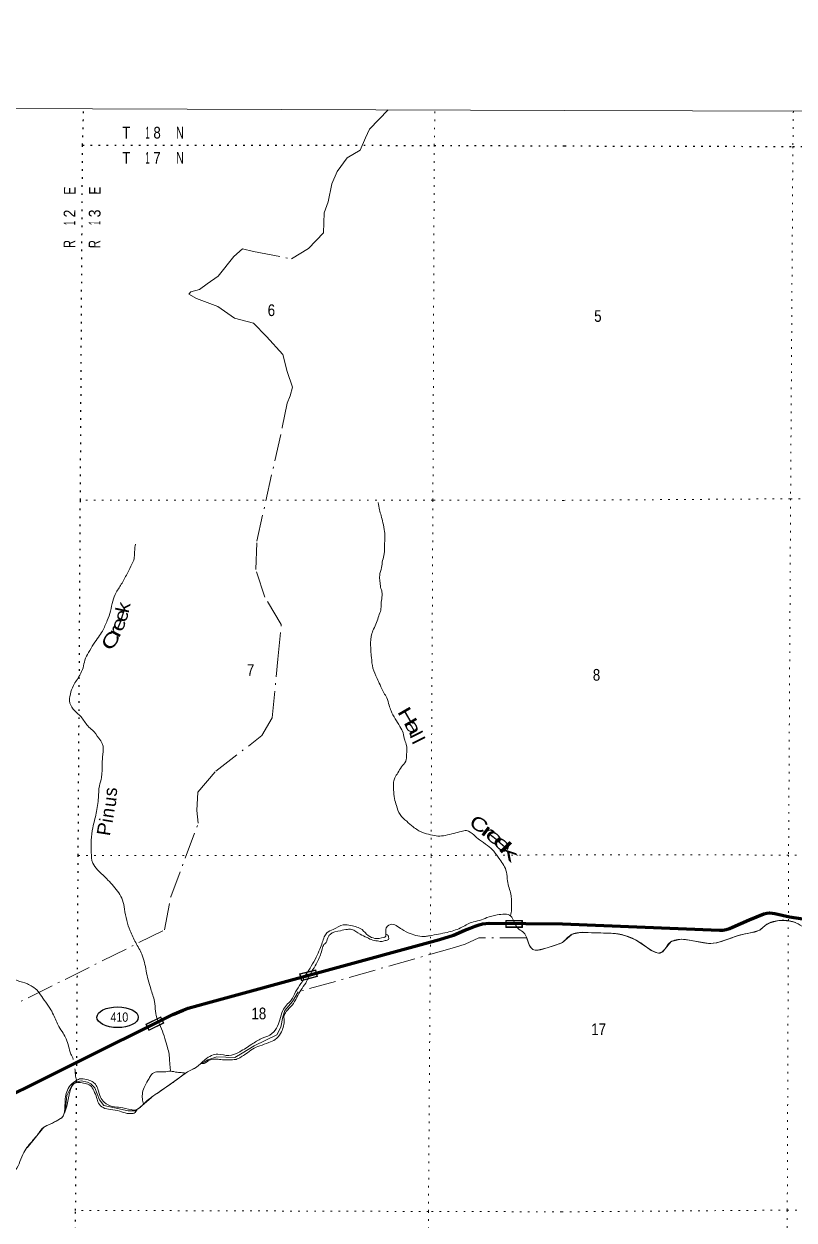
# Model space of a CAD drawing. Header units: feet. Extents: x -252658 to 9, y -366365 to -181930.
# Drawn here: x -70742 to -59236, y -199796 to -181930 of the extents above; entities that cross this region are included whole.
import ezdxf
from ezdxf.enums import TextEntityAlignment as Align

# ---------------------------------------------------------------- set-up
doc = ezdxf.new("R2010")
doc.units = ezdxf.units.FT
doc.header["$LTSCALE"] = 80
doc.linetypes.add('DOT_DASHED', pattern=[7.7, 5, -1.2, 0.3, -1.2])
doc.linetypes.add('DOTTED', pattern=[1.5, 0.3, -1.2])
for name, color, linetype, lineweight in [('17', 7, 'Continuous', 25), ('23', 7, 'Continuous', 70), ('39', 7, 'Continuous', 13), ('4', 7, 'Continuous', 13), ('44', 7, 'DOT_DASHED', 13), ('59', 7, 'Continuous', 13), ('6', 7, 'DOTTED', 25), ('7', 7, 'DOTTED', 13)]:
    doc.layers.add(name, color=color, linetype=linetype, lineweight=lineweight)
doc.layers.add('41', color=7, linetype='Continuous')

msp = doc.modelspace()

# ---------------------------------------------------------------- linework, layer by layer
at = {"layer": '17'}
msp.add_ellipse((-69342.1, -196766.46), major_axis=(309.24, -1), ratio=0.500121, dxfattribs=at)
at = {"layer": '23'}
for points in [[(-62695.53, -195373.43), (-60349.01, -195465.57), (-60299.88, -195463.9), (-60251.34, -195456.37), (-60200.06, -195442.01), (-60153.99, -195422.49), (-59906.35, -195311.36), (-59688.98, -195224.17), (-59641.46, -195210.08), (-59603.17, -195207.35), (-59524.29, -195217.11), (-59305.72, -195264.66), (-58770.11, -195346.26)], [(-77557.68, -201224.17), (-68515.51, -196726.74), (-68361.74, -196658.81), (-68285.62, -196632.34), (-68001.63, -196552.54), (-64531.67, -195605.56), (-64322.63, -195538.26), (-64156.45, -195468.05), (-64076.07, -195434.84), (-64002.27, -195404.31), (-63942.26, -195384.91), (-63888.71, -195371.97), (-63792.17, -195363.08), (-62695.53, -195373.43)]]:
    msp.add_lwpolyline(points, dxfattribs=at)
at = {"layer": '39'}
for points in [[(-65447.46, -189080.12), (-65430.32, -189186.9), (-65404.97, -189273.63), (-65379.79, -189380.49), (-65352.83, -189513.51), (-65349.55, -189598.04), (-65354.59, -189714.69), (-65357.72, -189843.44), (-65382.71, -189943.82), (-65399.71, -190050.31), (-65426.84, -190166.78), (-65423.6, -190255.33), (-65412.32, -190343.96), (-65392.87, -190416.56), (-65393.5, -190488.98), (-65404.46, -190593.51), (-65411.29, -190686.01), (-65440.15, -190770.27), (-65473.17, -190870.58), (-65518.22, -190968.79), (-65549.12, -191057.05), (-65559.78, -191127.38), (-65559.18, -191288.35), (-65550.07, -191395.06), (-65527.32, -191550.18), (-65466.41, -191705.62), (-65421.06, -191802.59), (-65363.83, -191919.77), (-65320.3, -191994.59), (-65285.13, -192107.56), (-65257.71, -192188.28), (-65194.48, -192307.52), (-65125.2, -192424.81), (-65075.82, -192519.8), (-65052.65, -192626.63), (-65025.27, -192711.37), (-65019.84, -192779.82), (-65026.46, -192848.18), (-65037.32, -192940.63), (-65102.36, -193028.61), (-65155.34, -193114.67), (-65200.21, -193192.76), (-65218.82, -193252.96), (-65219.84, -193369.65), (-65204.92, -193500.55), (-65177.71, -193605.41), (-65120.63, -193738.69), (-65023.09, -193840.12), (-64925.39, -193923.45), (-64787.53, -194007.12), (-64665.29, -194040.35), (-64557, -194061.4), (-64446.43, -194050.27), (-64319.63, -194021.17), (-64206.87, -193989.94), (-64130.44, -193978.52), (-64022.53, -194041.82), (-63934.8, -194117.01), (-63817.02, -194200.51), (-63723.34, -194283.8), (-63634.05, -194409.31), (-63572.56, -194498.36), (-63533.25, -194597.29), (-63518.35, -194730.2), (-63493.13, -194833.03), (-63465.86, -194929.84), (-63458.58, -195016.42), (-63455.38, -195109), (-63462.23, -195203.51), (-63472.64, -195245.67), (-63474.29, -195253.02)], [(-69076.53, -189701.02), (-69082.96, -189747.24), (-69089.71, -189829.68), (-69096.49, -189916.14), (-69127.36, -190000.38), (-69190.69, -190122.57), (-69276.44, -190280.78), (-69362.05, -190422.91), (-69415.4, -190551.22), (-69446.83, -190699.84), (-69496.28, -190842.27), (-69569.96, -190998.58), (-69626.99, -191088.63), (-69700.21, -191192.63), (-69775.64, -191318.74), (-69830.89, -191434.97), (-69857.97, -191545.39), (-69907.14, -191655.64), (-70002.93, -191813.77), (-70048.22, -191940.14), (-70053.4, -192072.88), (-69982.12, -192190.19), (-69888.49, -192279.52), (-69787.24, -192415.18), (-69717.48, -192478.15), (-69622.11, -192597.68), (-69570.58, -192676.58), (-69563.99, -192841.62), (-69571.21, -192978.38), (-69583.05, -193183.5), (-69614.3, -193312), (-69629.89, -193486.91), (-69662.06, -193720.03), (-69712.15, -193934.89), (-69735.88, -194121.8), (-69735.49, -194306.91), (-69712.76, -194464.04), (-69641.31, -194563.24), (-69485.99, -194717.48), (-69402.42, -194808.73), (-69267.67, -195019.13), (-69240.7, -195150.14), (-69206.04, -195321.46), (-69155.16, -195474.8), (-69072.35, -195652.57), (-68979.46, -195826.39), (-68915.33, -196072.41), (-68847.39, -196342.59), (-68792.78, -196530.18), (-68775.97, -196675.19), (-68744.98, -196806.23), (-68685.87, -196937.52), (-68636.92, -197082.8), (-68597.93, -197217.93), (-68572.7, -197318.75), (-68565.53, -197417.4), (-68554.5, -197534.19), (-68546.46, -197573.43)], [(-74225.81, -190741.53), (-74206.34, -190812.11), (-74174.91, -190892.86), (-74125.35, -190967.73), (-74083.77, -191036.49), (-74013.82, -191077.33), (-73936, -191136.34), (-73864.06, -191179.21), (-73814.25, -191225.91), (-73752.34, -191266.68), (-73684.4, -191307.5), (-73610.49, -191354.41), (-73552.69, -191405.2), (-73475.06, -191486.34), (-73429.32, -191539.04), (-73389.61, -191591.7), (-73353.77, -191628.22), (-73318.32, -191709), (-73266.72, -191779.86), (-73209.31, -191876.93), (-73141.75, -191960), (-73094.14, -192028.81), (-73042.9, -192141.92), (-73007.33, -192208.62), (-72966.17, -192325.67), (-72921.05, -192448.79), (-72882.02, -192579.9), (-72848.39, -192638.54), (-72794.97, -192731.54), (-72751.73, -192840.56), (-72710.45, -192943.53), (-72659.18, -193052.61), (-72599.87, -193161.77), (-72550.59, -193268.82), (-72479.63, -193422.34), (-72430.49, -193545.49), (-72389.19, -193646.45), (-72361.61, -193709.05), (-72342.34, -193801.77), (-72313.32, -193928.78), (-72300.38, -194057.65), (-72288.98, -194132.2), (-72279.65, -194212.76), (-72258.38, -194307.5), (-72265.57, -194440.23), (-72252.42, -194544.97), (-72231.01, -194623.62), (-72189.63, -194714.51), (-72142.22, -194805.46), (-72064.69, -194898.67), (-71979.19, -194997.99), (-71883.55, -195087.34), (-71786.02, -195188.77), (-71712.49, -195279.94), (-71672.85, -195340.64), (-71627.24, -195407.42), (-71565.87, -195510.56), (-71474.25, -195599.87), (-71350.67, -195709.57), (-71269.06, -195794.77), (-71177.48, -195888.11), (-71121.82, -195954.98), (-71073.94, -195991.6), (-71014.37, -196070.58), (-70970.6, -196119.24), (-70922.86, -196171.96), (-70840.91, -196218.94), (-70690.68, -196266.5), (-70616.71, -196307.37), (-70528.97, -196380.55), (-70513.1, -196402.82), (-70437.71, -196510.1), (-70352.38, -196629.53), (-70301.02, -196728.56), (-70218.21, -196906.32), (-70156.81, -197005.44), (-70111.35, -197090.33), (-70074.14, -197199.29), (-70041.02, -197316.27), (-70005.53, -197393.03), (-70004.3, -197396.68)], [(-62696.33, -195651.16), (-62691.39, -195647.52), (-62682.08, -195637.36), (-62659.43, -195615.08), (-62635.02, -195591.14), (-62568.85, -195536.76), (-62482.56, -195504.46), (-62311.89, -195502.19), (-62121.13, -195507.94), (-61966.51, -195511.73), (-61767.68, -195543.6), (-61614.99, -195603.69), (-61496.41, -195677.91), (-61397.91, -195752.16), (-61325.56, -195790.25), (-61237.19, -195808.21), (-61164.99, -195751.81), (-61098.88, -195655.2), (-61024.65, -195616.89), (-60918.25, -195602.65), (-60799.76, -195614.54), (-60588.87, -195654.44), (-60442.28, -195662.26), (-60281.72, -195621.81), (-60042.9, -195539.01), (-59894.37, -195506.62), (-59765.92, -195472.25), (-59641.57, -195377.56), (-59517.16, -195331.13), (-59414.77, -195318.92), (-59207.9, -195356.81), (-59077.28, -195424.98), (-58980.87, -195446.95), (-58794.15, -195434.61), (-58643.58, -195424.33), (-58426.75, -195407.92), (-58199.95, -195349.27), (-58113.66, -195314.96), (-57983.29, -195224.29), (-57917.11, -195169.9), (-57816.8, -195115.47), (-57708.38, -195109.27), (-57541.69, -195133.15), (-57387.04, -195163.08), (-57296.71, -195140.83), (-57232.53, -195096.5), (-57120.16, -195052.1), (-56935.42, -195059.86), (-56732.58, -195083.69), (-56588.02, -195077.44), (-56451.53, -195047.08), (-56222.68, -195014.56), (-56052.04, -194996.21), (-55875.32, -195010.02), (-55686.57, -195017.78), (-55548.06, -194997.47), (-55465.81, -194945.07), (-55345.44, -194882.56), (-55247.1, -194848.23), (-55142.69, -194850.09), (-55002.07, -194892.1), (-54935.76, -194924.17), (-54821.21, -194988.34), (-54688.55, -195076.61), (-54584.05, -195134.76), (-54493.64, -195172.83), (-54369.14, -195176.66), (-54228.61, -195160.37), (-54078.04, -195146.07), (-53849.16, -195133.66), (-53686.53, -195127.39), (-53513.85, -195125.12), (-53341.17, -195126.87), (-53240.86, -195072.44), (-53090.4, -194989.78), (-52990.07, -194945.39), (-52911.82, -194911.09), (-52793.41, -194870.71), (-52634.82, -194848.35), (-52488.25, -194844.11), (-52363.79, -194827.84), (-52307.62, -194791.56), (-52247.53, -194696.98), (-52213.53, -194616.5), (-52165.49, -194519.92), (-52077.3, -194415.23), (-52015.1, -194384.98), (-51890.68, -194344.58), (-51788.28, -194340.41), (-51563.39, -194344.09), (-51394.7, -194357.92), (-51250.09, -194387.86), (-51095.45, -194409.75), (-51023.22, -194373.45)], [(-65856.24, -195396.34), (-65690.06, -195458.12), (-65598.42, -195545.41), (-65498.37, -195588.52), (-65365.68, -195575.57), (-65351.59, -195571.67), (-65336.52, -195457.11), (-65267.55, -195379.23), (-65095.45, -195453.13), (-64969.46, -195516.58), (-64740.84, -195558.77), (-64680.5, -195549.23), (-64420.94, -195499.13), (-64219.49, -195432.44), (-64052.04, -195349.37), (-63935.29, -195320.19), (-63826.46, -195278.86), (-63671.43, -195237.93), (-63466.7, -195255.78), (-63378.78, -195417.75), (-63246.22, -195539.34), (-63230.53, -195579.06)], [(-68098.16, -197457.38), (-68035.09, -197399.8), (-67938.13, -197338.25), (-67843.56, -197318.94), (-67681.03, -197338.44), (-67517.83, -197281.48), (-67338.08, -197170.34), (-67190.69, -197083.07), (-67065.7, -197031.83), (-66966.37, -196928.05), (-66919.08, -196803.71), (-66873.68, -196665.27), (-66820.77, -196587.26), (-66747.8, -196511.42), (-66684.46, -196389.23), (-66603.01, -196263.17), (-66523.43, -196121), (-66448.07, -196002.93), (-66374.61, -195870.77), (-66323.32, -195748.47), (-66284.3, -195650.22), (-66255.44, -195565.96), (-66216.75, -195505.93), (-66119.88, -195454.45), (-65970.65, -195387.31), (-65856.24, -195396.34)], [(-68098.16, -197457.38), (-68063.74, -197459.91), (-68001.17, -197426.24), (-67956.77, -197402.48), (-67864.28, -197391.2), (-67775.99, -197402.01), (-67677.55, -197400.84), (-67573.06, -197395.69), (-67498.43, -197360.12), (-67427.72, -197314.44), (-67328.67, -197242.86), (-67217.76, -197193.5), (-67084.76, -197144.34), (-66987.95, -197098.89), (-66906.8, -197007.03), (-66869.89, -196920.83), (-66852.98, -196824.4), (-66856.43, -196759.98), (-66821.58, -196679.8), (-66736.41, -196587.98), (-66665.06, -196467.86), (-66603.87, -196361.75), (-66532.64, -196255.72), (-66479.5, -196151.55), (-66424.43, -196055.45), (-66359.19, -195945.34), (-66322.28, -195859.14), (-66291.34, -195766.85), (-66268.6, -195692.6), (-66228.04, -195648.69), (-66193.12, -195560.46), (-66168.74, -195528.47), (-66011.58, -195473.48), (-65908.97, -195454.23), (-65844.7, -195454.78), (-65720.77, -195524.25), (-65614.77, -195577.47), (-65530.73, -195614.4), (-65438.48, -195631.28), (-65402.38, -195637.63), (-65343.98, -195620.02), (-65297.66, -195606.33), (-65293.34, -195572.16), (-65305.14, -195543.89), (-65338.48, -195520.23)], [(-63230.53, -195579.06), (-63193.26, -195684.66), (-63145.62, -195749.45), (-63059.36, -195762.26), (-62926.51, -195731.2), (-62807.64, -195689.96), (-62716.99, -195660.56), (-62696.33, -195651.16)], [(-69979.03, -197535.17), (-69973.39, -197622.68), (-69965.75, -197667.01), (-69954.81, -197708.61)], [(-69050.58, -198142.57), (-69049.93, -198142.26), (-69048.84, -198141.82), (-68993.34, -198101.85), (-68898.13, -198010.11), (-68708.11, -197872.91), (-68530.29, -197751.69), (-68400.9, -197656.22), (-68301.85, -197584.64), (-68158.58, -197509.4), (-68098.16, -197457.38)], [(-68956.84, -198066.06), (-68956.87, -198065.95), (-68972.23, -197985.34), (-68969.41, -197892.81), (-68934.41, -197794.52), (-68873.17, -197682.37), (-68834.48, -197622.34), (-68761.82, -197582.72), (-68647.33, -197583.7), (-68550.82, -197572.45), (-68450.53, -197589.4), (-68370.24, -197596.12), (-68327.47, -197602.96)], [(-70138.47, -198200.53), (-70132.9, -198149.5), (-70128.14, -198081.51), (-70123.38, -197983.47), (-70050.62, -197787.41), (-69982.34, -197727.22), (-69909.68, -197687.6), (-69805.31, -197696.54), (-69723.23, -197727.42), (-69673.37, -197768.09), (-69635.85, -197842.85), (-69596.72, -197961.9), (-69541.13, -198036.82), (-69417.15, -198100.25), (-69302.77, -198113.29), (-69140.36, -198146.87), (-69070.08, -198149.49), (-69050.58, -198142.57)], [(-70138.47, -198200.53), (-70124.82, -198170.66), (-70089.57, -198044.2), (-70070.63, -197945.78), (-70056.04, -197885.54), (-70027.22, -197805.31), (-69994.71, -197763.33), (-69920.2, -197741.84), (-69825.91, -197754.72), (-69749.86, -197787.56), (-69698.29, -197862.44), (-69655.02, -197967.43), (-69625.63, -198052.19), (-69555.9, -198117.17), (-69449.68, -198144.23), (-69309.29, -198169.58), (-69199.1, -198202.71), (-69130.83, -198205.3), (-69094.61, -198197.56), (-69050.58, -198142.57)], [(-71920.61, -199846.09), (-71897.04, -199843.6), (-71808.47, -199822.22), (-71735.85, -199786.63), (-71651.28, -199763.21), (-71573.1, -199781.98), (-71474.76, -199790.87), (-71364.01, -199759.62), (-71303.59, -199742.03), (-71267.07, -199700.09), (-71258.07, -199589.51), (-71245.4, -199519.2), (-71212.82, -199469.17), (-71148.02, -199409.37), (-71105.32, -199349.37), (-71076.6, -199281.21), (-71041.63, -199186.94), (-70964.48, -199093.04), (-70895.94, -199065.45), (-70814.63, -198955.49), (-70759.17, -198815.12), (-70696.01, -198713.05), (-70624.94, -198625.13), (-70521.37, -198497.24), (-70450.32, -198411.33), (-70347.45, -198361.91), (-70222.32, -198294.57), (-70163.72, -198254.83), (-70138.47, -198200.53)]]:
    msp.add_spline(points, degree=3, dxfattribs=at)
at = {"layer": '4'}
msp.add_lwpolyline([(-250643.67, -181929.5), (-219314.25, -182252.72), (-187984.41, -182532.85), (-156654.22, -182769.88), (-125323.73, -182963.82), (-93993.01, -183114.65), (-62662.1, -183222.4), (-31331.08, -183287.04), (0, -183308.59), (0, -366365.25), (-31582.88, -366343.53), (-63165.71, -366278.36), (-94748.41, -366181.36), (-126330.93, -366017.71), (-157913.21, -365822.21), (-189495.2, -365583.27), (-221076.82, -365300.9), (-252658.03, -364975.08)], close=True, dxfattribs=at)
msp.add_lwpolyline([(-250643.67, -181929.5), (-219314.25, -182252.72), (-187984.41, -182532.85), (-156654.22, -182769.88), (-125323.73, -182963.82), (-93993.01, -183114.65), (-62662.1, -183222.4), (-31331.08, -183287.04), (0, -183308.59), (0, -366365.25), (-31582.88, -366343.53), (-63165.71, -366278.36), (-94748.41, -366181.36), (-126330.93, -366017.71), (-157913.21, -365822.21), (-189495.2, -365583.27), (-221076.82, -365300.9), (-252658.03, -364975.08)], close=True, dxfattribs=at)
at = {"layer": '44'}
for points in [[(-77296.17, -199767.67), (-68642.79, -195462.68), (-68548.9, -194967.81), (-68137.59, -193869.94), (-68159.17, -193676.67), (-68144.34, -193407.01), (-67875.99, -193091.71), (-67186.73, -192560.13), (-67031.14, -192294.86), (-66948.24, -191417.55), (-66896.53, -190902.43), (-67140.72, -190491.22), (-67278.32, -190080.28), (-67263.06, -189655.65), (-66882.24, -187957.93), (-66806.82, -187595.85), (-66762.26, -187483.25), (-66727.72, -187356.54), (-66807.51, -187122.87), (-66873.15, -186867.09), (-67115.73, -186598.78), (-67312.25, -186397.01), (-67597.61, -186325.83), (-67846.48, -186150.09), (-68165.89, -186028.51), (-68278.33, -185963.81), (-68248.07, -185931.69), (-68119.27, -185895.79), (-68006.41, -185809.53), (-67841.19, -185697.25), (-67607.09, -185404), (-67474.05, -185289.62), (-67313.27, -185328.28), (-66746.48, -185440.43), (-66488.64, -185284.11), (-66264.76, -185051.21), (-66257.89, -184751.34), (-66195.09, -184588.48), (-66140.04, -184318.92), (-66061.1, -184135.97), (-65913.72, -183931.06), (-65720.33, -183812.81), (-65637.37, -183631.88), (-65576.68, -183501.21), (-65301.97, -183214.98)], [(-59216.82, -195353.79), (-59300.96, -195331.37), (-59398.74, -195319.4), (-59482.5, -195324.05), (-59594.51, -195356.22), (-59667.18, -195394.42), (-59748.25, -195464.5), (-59884.7, -195504.38), (-60035.31, -195537.06), (-60343.93, -195640.84), (-60392.06, -195653.21), (-60505.22, -195664.24), (-60802.95, -195614.05), (-60924.76, -195602.41), (-61070.3, -195635.07), (-61160.76, -195746.98), (-61211.89, -195796.05), (-61265.43, -195809.95), (-61357.63, -195775.17), (-61603.9, -195609.89), (-61762.56, -195544.94), (-61905.46, -195516.37), (-62183.65, -195506.08), (-62427.18, -195502.08), (-62549.77, -195524.95), (-62696.35, -195651.18)], [(-62696.33, -195651.16), (-62733.55, -195667.29), (-62815.74, -195692.7), (-62926.45, -195731.18), (-62983.7, -195747.19), (-63049.53, -195760.46), (-63088.98, -195765.31), (-63106.5, -195764.16), (-63139.89, -195752.91), (-63161.27, -195737.19), (-63181, -195712), (-63193.35, -195684.41), (-63230.53, -195579.06), (-63945.16, -195581.38), (-64148.83, -195675.69), (-64311.1, -195724.88), (-66644.41, -196388.24), (-66729.24, -196531.06), (-66845.85, -196665.05), (-66874.12, -196758.45), (-66903.05, -196915.36), (-66962.81, -197030.65), (-67300.12, -197193.13), (-67481.7, -197303.41), (-67591.16, -197370.19), (-67857.9, -197356.48), (-67994.84, -197400.87), (-68050.94, -197437.84), (-68102.06, -197460.74), (-68163.67, -197513.58), (-68296.95, -197581.27), (-68423.44, -197672.85), (-68841.73, -197968.04), (-69009.52, -198115.5), (-69082.6, -198165.04), (-69185.75, -198165.44), (-69546.91, -198085.97), (-69610.55, -198001.49), (-69683.32, -197821.62), (-69744.26, -197762.14), (-69791.59, -197737.46), (-69887.54, -197717.97), (-69950.87, -197729.82), (-70015.06, -197765.77), (-70098.95, -197936.22), (-70121.39, -198136.48), (-70139.33, -198202.37), (-70170.33, -198264.7), (-70262.31, -198316.41), (-70445.05, -198406.4), (-70731.53, -198765.38), (-70764.7, -198825.93)]]:
    msp.add_lwpolyline(points, dxfattribs=at)
at = {"layer": '59'}
for points in [[(-63544.36, -195320.36), (-63294.36, -195320.36), (-63294.36, -195425.36), (-63544.36, -195425.36)], [(-63536.36, -195328.36), (-63302.36, -195328.36), (-63302.36, -195417.36), (-63536.36, -195417.36)], [(-66622.96, -196119.33), (-66380.76, -196057.4), (-66354.74, -196159.12), (-66596.95, -196221.06)], [(-66386.53, -196067.13), (-66613.22, -196125.1), (-66591.17, -196211.32), (-66364.47, -196153.34)], [(-68922.91, -196870.66), (-68698.84, -196759.77), (-68652.27, -196853.88), (-68876.34, -196964.76)], [(-68912.19, -196874.28), (-68702.46, -196770.49), (-68662.99, -196850.25), (-68872.72, -196954.04)]]:
    msp.add_lwpolyline(points, close=True, dxfattribs=at)
at = {"layer": '6'}
for points in [[(-62751.16, -215593.37), (-64813.56, -215583.64), (-70070.24, -215583.02), (-70055.95, -210275.47), (-70007.59, -204976.26), (-69969.04, -199650.81), (-69930.72, -194351.52), (-69898.36, -189044.13), (-69866.03, -183740.76), (-69849.21, -183201.48)], [(-69866.03, -183740.76), (-64611.38, -183743.37), (-62663.56, -183751.97)], [(-62663.56, -183751.97), (-59254.04, -183759.61), (-53949.15, -183767.77), (-48664.31, -183796.06), (-43327.3, -183806.18), (-38036.45, -183824.41), (-32860.07, -183832.76), (-31331.84, -183840.53)]]:
    msp.add_lwpolyline(points, dxfattribs=at)
at = {"layer": '7'}
for points in [[(-64813.56, -215583.64), (-64771.24, -210286.39), (-64728.75, -204969.02), (-64698.44, -199667.65), (-64659.96, -194350.25), (-64631.62, -189042.82), (-64611.38, -183743.37), (-64600.79, -183216.97)], [(-59246.93, -183231.52), (-59254.04, -183759.61), (-59288.03, -189021.46), (-59317.9, -194343.62), (-59337.77, -199647.67), (-59377.66, -204983.92), (-59401.57, -210269.88), (-59423.41, -215594.04)], [(-62678.12, -189045.71), (-59288.03, -189021.46), (-54025.3, -189033.7), (-48718.36, -189067.99), (-43365.23, -189110.26), (-38066.35, -189132.49), (-32849.81, -189138.77), (-31339.16, -189162.77)], [(-62678.12, -189045.71), (-64631.62, -189042.82), (-69898.36, -189044.13)], [(-69930.72, -194351.52), (-64659.96, -194350.25), (-62692.69, -194340.95)], [(-42243.94, -194408.22), (-43397.16, -194404.27), (-48738.2, -194388.13), (-54039.04, -194404.09), (-59317.9, -194343.62), (-62692.69, -194340.95)], [(-62707.36, -199672.62), (-64698.44, -199667.65), (-69969.04, -199650.81)], [(-62707.36, -199672.62), (-59337.77, -199647.67), (-54042.87, -199686), (-48746.02, -199694.17), (-43431.07, -199718.4), (-38122.18, -199716.49), (-32875.51, -199734.79), (-31353.72, -199746.6)]]:
    msp.add_lwpolyline(points, dxfattribs=at)

# ---------------------------------------------------------------- texts
at = {"layer": '17', "width": 0.85}
msp.add_text('410', height=140, dxfattribs=at).set_placement((-69316.05, -196834.77), align=Align.CENTER)
at = {"layer": '41'}
for s, rotation, width, p in [('k', 77.966, 1.15, (-69163.18, -190664.51)), ('e', 66.734, 1.3, (-69242.4, -190935.36)), ('e', 72.277, 1.15, (-69194.15, -190796.13)), ('r', 62.788, 1.55, (-69293.26, -191050.74)), ('C', 54.753, 1.45, (-69366.03, -191196.4)), ('H', 299.894, 1.5, (-65098, -192327.16)), ('a', 298.288, 1.55, (-65014.69, -192477.14)), ('l', 296.736, 1.1, (-64970.67, -192588.67)), ('l', 296.535, 1.1, (-64938.04, -192677.4)), ('C', 328.966, 1.35, (-63995.37, -193969.28)), ('P', 81.145, 1.1, (-69444.48, -193970.79)), ('r', 322.486, 1.95, (-63865.53, -194067.58)), ('e', 321.805, 1.75, (-63768.23, -194148.68)), ('e', 319.482, 1.85, (-63653.44, -194248.54)), ('k', 313.738, 2.25, (-63562.25, -194360.28))]:
    msp.add_text(s, height=200, rotation=rotation, dxfattribs=dict(at, width=width)).set_placement(p, align=Align.CENTER)
for s, rotation, p in [('u', 82.825, (-69364.92, -193559.8)), ('s', 84.884, (-69351.78, -193407.62)), ('n', 81.461, (-69395.93, -193727.47)), ('i', 80.727, (-69414.03, -193843.11))]:
    msp.add_text(s, height=200, rotation=rotation, dxfattribs=at).set_placement(p, align=Align.CENTER)
at = {"layer": '6'}
for s, rotation, width, p in [('T', 359.972, 0.8, (-69211.99, -183641.08)), ('1', 359.972, 0.4, (-68895.08, -183641.24)), ('8', 359.972, 0.85, (-68752.44, -183641.31)), ('N', 359.972, 0.7, (-68410.71, -183641.48)), ('T', 359.972, 0.8, (-69212.18, -184016.08)), ('1', 359.972, 0.4, (-68895.26, -184016.24)), ('7', 359.972, 0.85, (-68752.62, -184016.31)), ('N', 359.972, 0.7, (-68410.89, -184016.48)), ('E', 89.651, 0.75, (-69970.18, -184420.78)), ('E', 89.651, 0.75, (-69595.19, -184420.07)), ('2', 89.651, 0.9, (-69972.26, -184762.51)), ('3', 89.651, 0.9, (-69597.24, -184760.64)), ('1', 89.651, 0.45, (-69973.13, -184905.14)), ('1', 89.651, 0.45, (-69598.11, -184903.25)), ('R', 89.651, 0.7, (-69975.04, -185217.22)), ('R', 89.651, 0.7, (-69600.03, -185219.27))]:
    msp.add_text(s, height=175, rotation=rotation, dxfattribs=dict(at, width=width)).set_placement(p, align=Align.CENTER)
at = {"layer": '7', "width": 0.85}
for s, p in [('6', (-67100.23, -186292.92)), ('5', (-62222.71, -186380.26)), ('7', (-67411.58, -191667.79)), ('8', (-62242.61, -191739.81)), ('18', (-67342.98, -196797.41)), ('17', (-62267.17, -197033.96))]:
    msp.add_text(s, height=175, dxfattribs=at).set_placement(p)

doc.saveas('drawing.dxf')
